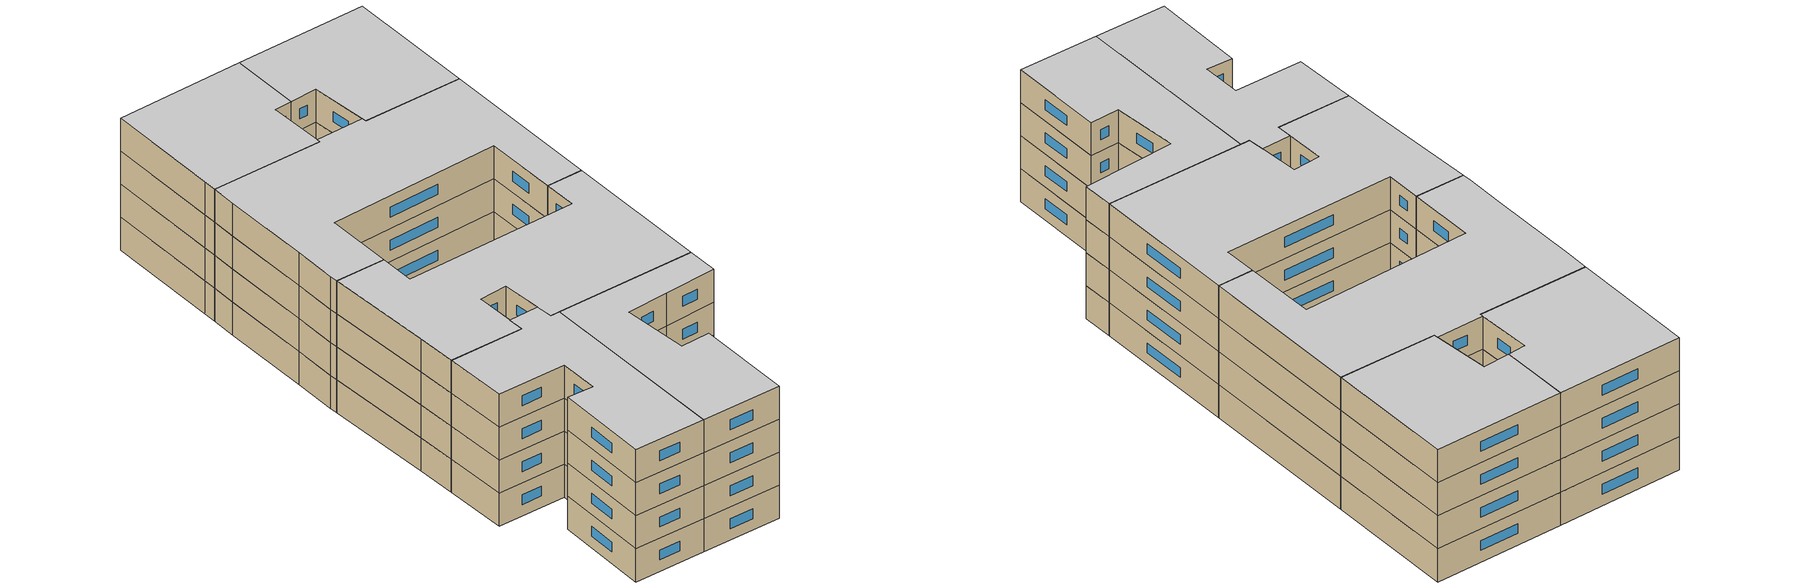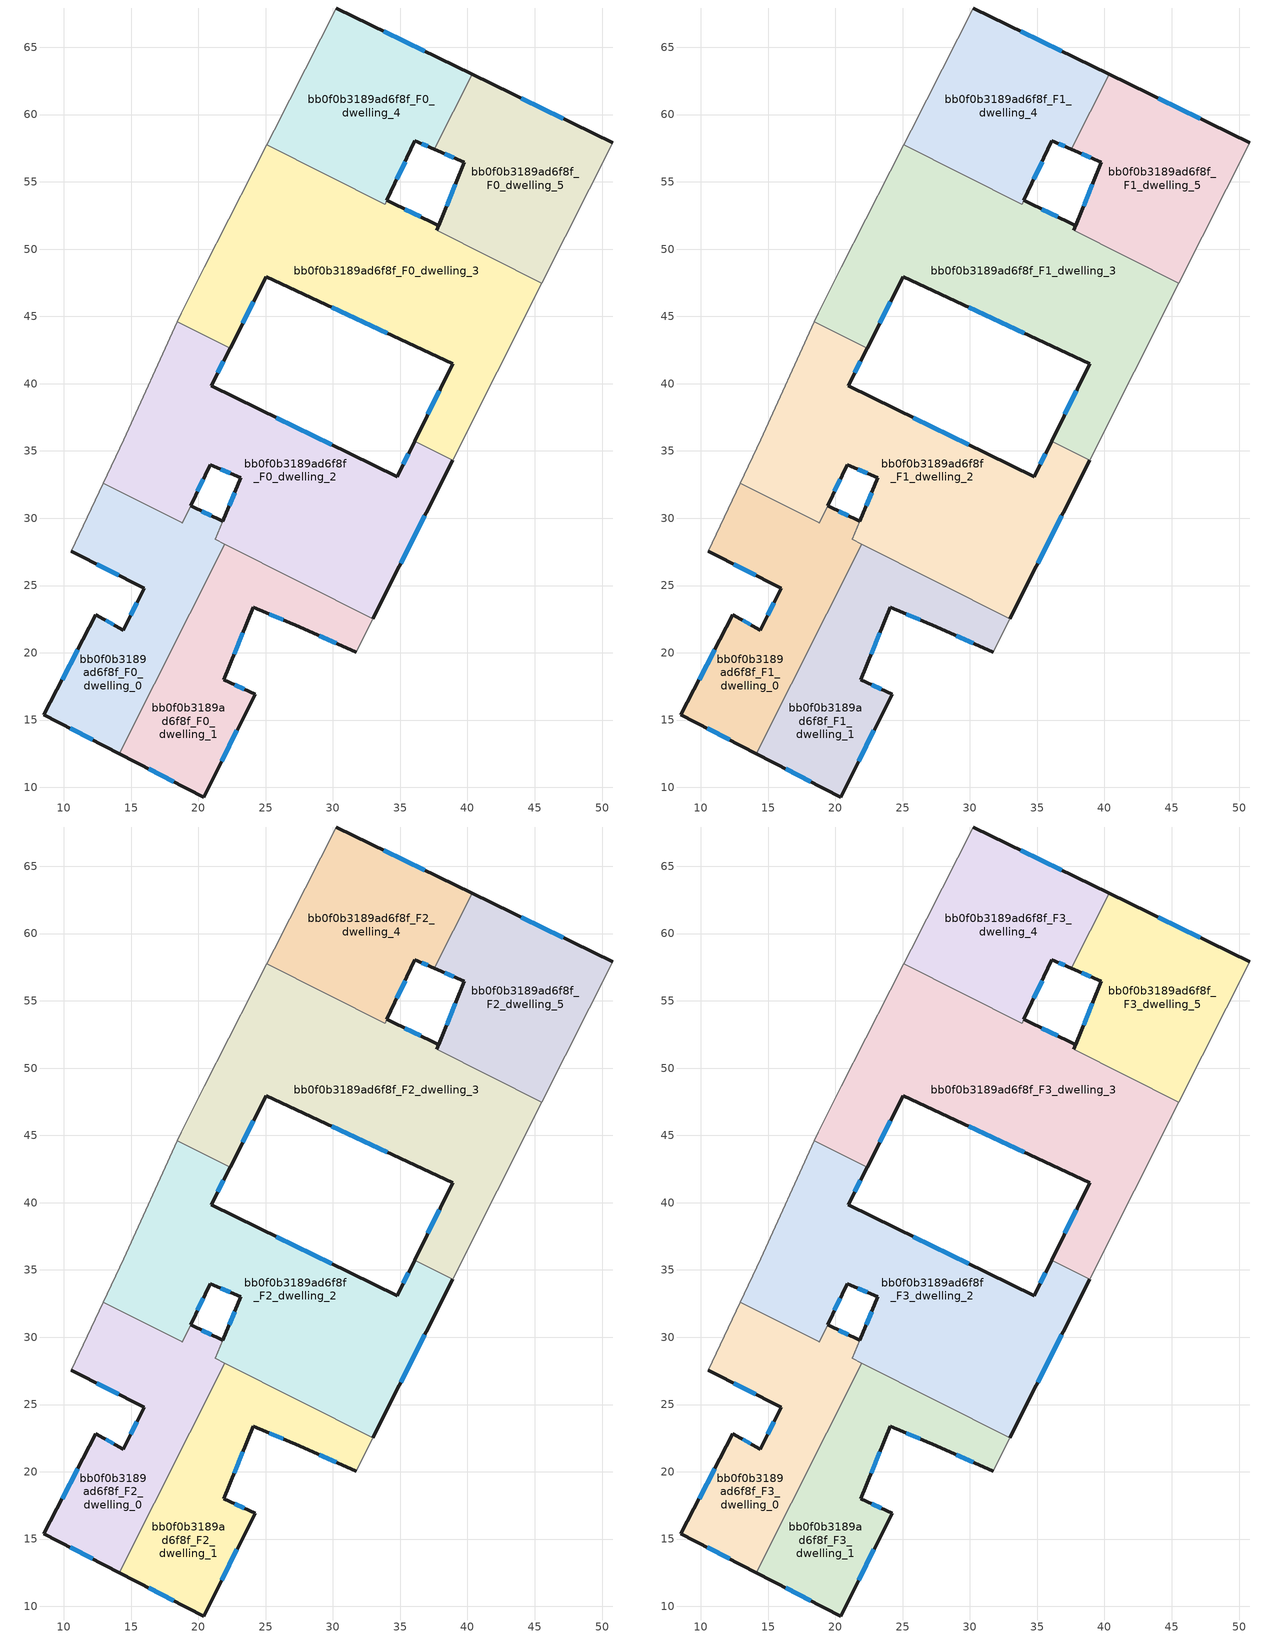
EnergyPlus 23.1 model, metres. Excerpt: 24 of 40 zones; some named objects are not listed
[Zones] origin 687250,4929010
bb0f0b3189ad6f8f_F0_dwelling_0
 floor ground (EU_floor_Construction): 21.8,29.77 21.24,28.42 21.96,28.06 14.12,12.51 8.51,15.4 12.38,22.82 14.43,21.69 15.96,24.81 10.55,27.54 12.94,32.6 18.81,29.65 19.42,30.92 z0
 wall outside (EU_wall_Construction): 10.55,27.54 15.96,24.81 14.43,21.69 12.38,22.82 8.51,15.4 14.12,12.51 / 21.8,29.77 19.42,30.92 z0:3
 wall adiabatic (EU_wall_Construction): 12.94,32.6 10.55,27.54 z0:3
 wall to bb0f0b3189ad6f8f_F0_dwelling_2 (EU_wall_Construction): 19.42,30.92 18.82,29.64 / 18.81,29.65 12.94,32.6 / 21.96,28.06 21.24,28.42 21.8,29.77 z0:3
 wall to bb0f0b3189ad6f8f_F0_dwelling_1 (EU_wall_Construction): 14.12,12.51 21.96,28.06 z0:3
 window (EU_Window_Construction): 12.45,26.59 14.07,25.77 / 20.97,30.18 20.26,30.52 / 10.48,14.39 12.16,13.53 / 11.03,20.22 9.87,18.01 / 13.72,22.09 13.1,22.43 / 15.43,23.72 14.97,22.79 z1.05:1.95
bb0f0b3189ad6f8f_F0_dwelling_1
 floor ground (EU_floor_Construction): 32.96,22.52 31.72,20.05 27.49,21.94 24.08,23.38 21.88,18 24.21,16.91 20.38,9.28 14.12,12.51 21.96,28.06 z0
 wall outside (EU_wall_Construction): 14.12,12.51 20.38,9.28 24.21,16.91 21.88,18 24.08,23.38 27.49,21.94 31.72,20.05 z0:3
 wall adiabatic (EU_wall_Construction): 31.72,20.05 32.96,22.52 z0:3
 wall to bb0f0b3189ad6f8f_F0_dwelling_2 (EU_wall_Construction): 32.96,22.52 21.96,28.06 z0:3
 window (EU_Window_Construction): 16.32,11.38 18.19,10.42 / 28.98,21.28 30.24,20.71 / 25.28,22.88 26.3,22.45 / 22.66,19.89 23.31,21.5 / 23.4,17.3 22.7,17.62 / 21.73,11.96 22.87,14.24 z1.05:1.95
bb0f0b3189ad6f8f_F0_dwelling_2
 floor ground (EU_floor_Construction): 36.07,35.72 38.9,34.3 32.96,22.52 21.24,28.42 23.16,33.01 20.87,33.97 18.82,29.64 12.94,32.6 14.46,35.83 18.45,44.6 22.35,42.63 20.94,39.83 34.77,33.09 z0
 wall outside (EU_wall_Construction): 19.43,30.93 20.87,33.97 23.16,33.01 21.81,29.78 / 36.07,35.72 34.77,33.09 20.94,39.83 22.35,42.63 / 32.96,22.52 38.9,34.3 z0:3
 wall adiabatic (EU_wall_Construction): 18.45,44.6 14.46,35.83 12.94,32.6 z0:3
 wall to bb0f0b3189ad6f8f_F0_dwelling_3 (EU_wall_Construction): 22.35,42.63 18.45,44.6 / 38.9,34.3 36.07,35.72 z0:3
 window (EU_Window_Construction): 22.69,31.88 22.28,30.91 / 21.68,33.64 22.36,33.35 / 19.93,32 20.37,32.91 / 21.44,40.81 21.86,41.65 / 29.92,35.46 25.79,37.47 / 35.61,34.8 35.23,34.02 / 35.04,26.65 36.82,30.17 z1.05:1.95
bb0f0b3189ad6f8f_F0_dwelling_3
 floor ground (EU_floor_Construction): 39.77,56.47 37.73,51.41 38.48,53.27 z0; 38.48,53.27 37.73,51.41 45.53,47.48 38.9,34.3 36.07,35.72 38.9,41.49 25.03,47.95 22.35,42.63 18.45,44.6 18.73,45.22 20.45,48.64 24.07,55.78 25.09,57.77 33.88,53.35 34,53.62 37.86,51.74 z0
 wall outside (EU_wall_Construction): 37.86,51.74 39.77,56.47 / 37.74,51.41 39.77,56.47 / 22.35,42.63 25.03,47.95 38.9,41.49 36.07,35.72 / 37.86,51.74 34.01,53.62 z0:3
 wall adiabatic (EU_wall_Construction): 38.9,34.3 45.53,47.48 / 25.09,57.77 24.07,55.78 20.45,48.64 18.73,45.22 18.45,44.6 z0:3
 wall to bb0f0b3189ad6f8f_F0_dwelling_5 (EU_wall_Construction): 45.53,47.48 37.74,51.41 z0:3
 wall to bb0f0b3189ad6f8f_F0_dwelling_4 (EU_wall_Construction): 33.87,53.35 25.09,57.77 / 34,53.62 33.88,53.35 z0:3
 window (EU_Window_Construction): 38.53,53.4 39.1,54.81 / 38.45,53.18 39.06,54.69 / 37.91,39.47 37.06,37.75 / 29.9,45.69 34.04,43.76 / 23.29,44.5 24.09,46.09 / 36.51,52.4 35.36,52.96 z1.05:1.95
bb0f0b3189ad6f8f_F0_dwelling_4
 floor ground (EU_floor_Construction): 40.36,63 37.55,57.42 36.09,58.05 34.01,53.63 33.88,53.35 25.09,57.77 25.62,58.82 30.23,67.92 z0
 wall outside (EU_wall_Construction): 40.36,63 30.23,67.92 / 34.01,53.63 36.09,58.05 37.55,57.42 z0:3
 wall adiabatic (EU_wall_Construction): 30.23,67.92 25.62,58.82 25.09,57.77 z0:3
 wall to bb0f0b3189ad6f8f_F0_dwelling_5 (EU_wall_Construction): 37.55,57.42 40.36,63 z0:3
 window (EU_Window_Construction): 36.81,64.73 33.78,66.2 / 36.6,57.83 37.04,57.64 / 34.74,55.18 35.36,56.5 z1.05:1.95
bb0f0b3189ad6f8f_F0_dwelling_5
 floor ground (EU_floor_Construction): 50.79,57.92 45.53,47.48 37.74,51.41 39.77,56.47 38.48,53.27 39.76,56.47 37.55,57.42 40.36,63 z0; 39.77,56.47 37.73,51.41 38.48,53.27 z0
 wall outside (EU_wall_Construction): 37.55,57.42 39.76,56.47 37.73,51.41 / 50.79,57.92 40.36,63 z0:3
 wall adiabatic (EU_wall_Construction): 45.53,47.48 50.79,57.92 z0:3
 window (EU_Window_Construction): 38.32,57.09 38.98,56.81 / 47.13,59.7 44.02,61.22 / 39.05,54.7 38.44,53.18 z1.05:1.95
bb0f0b3189ad6f8f_F1_dwelling_0
 floor to bb0f0b3189ad6f8f_F0_dwelling_0 (EU_floor_Construction): 21.8,29.77 21.24,28.42 21.96,28.06 14.12,12.51 8.51,15.4 12.38,22.82 14.43,21.69 15.96,24.81 10.55,27.54 12.94,32.6 18.81,29.65 19.42,30.92 z3
 wall outside (EU_wall_Construction): 10.55,27.54 15.96,24.81 14.43,21.69 12.38,22.82 8.51,15.4 14.12,12.51 / 21.8,29.77 19.42,30.92 z3:6
 wall adiabatic (EU_wall_Construction): 12.94,32.6 10.55,27.54 z3:6
 wall to bb0f0b3189ad6f8f_F1_dwelling_2 (EU_wall_Construction): 19.42,30.92 18.82,29.64 / 18.81,29.65 12.94,32.6 / 21.96,28.06 21.24,28.42 21.8,29.77 z3:6
 wall to bb0f0b3189ad6f8f_F1_dwelling_1 (EU_wall_Construction): 14.12,12.51 21.96,28.06 z3:6
 window (EU_Window_Construction): 12.45,26.59 14.07,25.77 / 20.97,30.18 20.26,30.52 / 10.48,14.39 12.16,13.53 / 11.03,20.22 9.87,18.01 / 13.72,22.09 13.1,22.43 / 15.43,23.72 14.97,22.79 z4.05:4.95
bb0f0b3189ad6f8f_F1_dwelling_1
 floor to bb0f0b3189ad6f8f_F0_dwelling_1 (EU_floor_Construction): 32.96,22.52 31.72,20.05 27.49,21.94 24.08,23.38 21.88,18 24.21,16.91 20.38,9.28 14.12,12.51 21.96,28.06 z3
 wall outside (EU_wall_Construction): 14.12,12.51 20.38,9.28 24.21,16.91 21.88,18 24.08,23.38 27.49,21.94 31.72,20.05 z3:6
 wall adiabatic (EU_wall_Construction): 31.72,20.05 32.96,22.52 z3:6
 wall to bb0f0b3189ad6f8f_F1_dwelling_2 (EU_wall_Construction): 32.96,22.52 21.96,28.06 z3:6
 window (EU_Window_Construction): 16.32,11.38 18.19,10.42 / 28.98,21.28 30.24,20.71 / 25.28,22.88 26.3,22.45 / 22.66,19.89 23.31,21.5 / 23.4,17.3 22.7,17.62 / 21.73,11.96 22.87,14.24 z4.05:4.95
bb0f0b3189ad6f8f_F1_dwelling_2
 floor to bb0f0b3189ad6f8f_F0_dwelling_2 (EU_floor_Construction): 36.07,35.72 38.9,34.3 32.96,22.52 21.24,28.42 23.16,33.01 20.87,33.97 18.82,29.64 12.94,32.6 14.46,35.83 18.45,44.6 22.35,42.63 20.94,39.83 34.77,33.09 z3
 wall outside (EU_wall_Construction): 19.43,30.93 20.87,33.97 23.16,33.01 21.81,29.78 / 36.07,35.72 34.77,33.09 20.94,39.83 22.35,42.63 / 32.96,22.52 38.9,34.3 z3:6
 wall adiabatic (EU_wall_Construction): 18.45,44.6 14.46,35.83 12.94,32.6 z3:6
 wall to bb0f0b3189ad6f8f_F1_dwelling_3 (EU_wall_Construction): 22.35,42.63 18.45,44.6 / 38.9,34.3 36.07,35.72 z3:6
 window (EU_Window_Construction): 22.69,31.88 22.28,30.91 / 21.68,33.64 22.36,33.35 / 19.93,32 20.37,32.91 / 21.44,40.81 21.86,41.65 / 29.92,35.46 25.79,37.47 / 35.61,34.8 35.23,34.02 / 35.04,26.65 36.82,30.17 z4.05:4.95
bb0f0b3189ad6f8f_F1_dwelling_3
 floor to bb0f0b3189ad6f8f_F0_dwelling_3 (EU_floor_Construction): 38.48,53.27 37.73,51.41 45.53,47.48 38.9,34.3 36.07,35.72 38.9,41.49 25.03,47.95 22.35,42.63 18.45,44.6 18.73,45.22 20.45,48.64 24.07,55.78 25.09,57.77 33.88,53.35 34,53.62 37.86,51.74 z3
 floor adiabatic (EU_floor_Construction): 39.77,56.47 37.83,51.64 38.48,53.27 z3
 wall outside (EU_wall_Construction): 37.86,51.74 39.77,56.47 / 37.74,51.41 39.77,56.47 / 22.35,42.63 25.03,47.95 38.9,41.49 36.07,35.72 / 37.86,51.74 34.01,53.62 z3:6
 wall adiabatic (EU_wall_Construction): 38.9,34.3 45.53,47.48 / 25.09,57.77 24.07,55.78 20.45,48.64 18.73,45.22 18.45,44.6 z3:6
 wall to bb0f0b3189ad6f8f_F1_dwelling_5 (EU_wall_Construction): 45.53,47.48 37.74,51.41 z3:6
 wall to bb0f0b3189ad6f8f_F1_dwelling_4 (EU_wall_Construction): 33.87,53.35 25.09,57.77 / 34,53.62 33.88,53.35 z3:6
 window (EU_Window_Construction): 38.53,53.4 39.1,54.81 / 38.45,53.18 39.06,54.69 / 37.91,39.47 37.06,37.75 / 29.9,45.69 34.04,43.76 / 23.29,44.5 24.09,46.09 / 36.51,52.4 35.36,52.96 z4.05:4.95
bb0f0b3189ad6f8f_F1_dwelling_4
 floor to bb0f0b3189ad6f8f_F0_dwelling_4 (EU_floor_Construction): 40.36,63 37.55,57.42 36.09,58.05 34.01,53.63 33.88,53.35 25.09,57.77 25.62,58.82 30.23,67.92 z3
 wall outside (EU_wall_Construction): 40.36,63 30.23,67.92 / 34.01,53.63 36.09,58.05 37.55,57.42 z3:6
 wall adiabatic (EU_wall_Construction): 30.23,67.92 25.62,58.82 25.09,57.77 z3:6
 wall to bb0f0b3189ad6f8f_F1_dwelling_5 (EU_wall_Construction): 37.55,57.42 40.36,63 z3:6
 window (EU_Window_Construction): 36.81,64.73 33.78,66.2 / 36.6,57.83 37.04,57.64 / 34.74,55.18 35.36,56.5 z4.05:4.95
bb0f0b3189ad6f8f_F1_dwelling_5
 floor to bb0f0b3189ad6f8f_F0_dwelling_5 (EU_floor_Construction): 39.77,56.47 37.74,51.41 38.48,53.27 z3; 50.79,57.92 45.53,47.48 37.74,51.41 39.77,56.47 38.48,53.27 39.76,56.47 37.55,57.42 40.36,63 z3
 wall outside (EU_wall_Construction): 37.55,57.42 39.76,56.47 37.73,51.41 / 50.79,57.92 40.36,63 z3:6
 wall adiabatic (EU_wall_Construction): 45.53,47.48 50.79,57.92 z3:6
 window (EU_Window_Construction): 38.32,57.09 38.98,56.81 / 47.13,59.7 44.02,61.22 / 39.05,54.7 38.44,53.18 z4.05:4.95
bb0f0b3189ad6f8f_F2_dwelling_0
 floor to bb0f0b3189ad6f8f_F1_dwelling_0 (EU_floor_Construction): 21.8,29.77 21.24,28.42 21.96,28.06 14.12,12.51 8.51,15.4 12.38,22.82 14.43,21.69 15.96,24.81 10.55,27.54 12.94,32.6 18.81,29.65 19.42,30.92 z6
 wall outside (EU_wall_Construction): 10.55,27.54 15.96,24.81 14.43,21.69 12.38,22.82 8.51,15.4 14.12,12.51 / 21.8,29.77 19.42,30.92 z6:9
 wall adiabatic (EU_wall_Construction): 12.94,32.6 10.55,27.54 z6:9
 wall to bb0f0b3189ad6f8f_F2_dwelling_2 (EU_wall_Construction): 19.42,30.92 18.82,29.64 / 18.81,29.65 12.94,32.6 / 21.96,28.06 21.24,28.42 21.8,29.77 z6:9
 wall to bb0f0b3189ad6f8f_F2_dwelling_1 (EU_wall_Construction): 14.12,12.51 21.96,28.06 z6:9
 window (EU_Window_Construction): 12.45,26.59 14.07,25.77 / 20.97,30.18 20.26,30.52 / 10.48,14.39 12.16,13.53 / 11.03,20.22 9.87,18.01 / 13.72,22.09 13.1,22.43 / 15.43,23.72 14.97,22.79 z7.05:7.95
bb0f0b3189ad6f8f_F2_dwelling_1
 floor to bb0f0b3189ad6f8f_F1_dwelling_1 (EU_floor_Construction): 32.96,22.52 31.72,20.05 27.49,21.94 24.08,23.38 21.88,18 24.21,16.91 20.38,9.28 14.12,12.51 21.96,28.06 z6
 wall outside (EU_wall_Construction): 14.12,12.51 20.38,9.28 24.21,16.91 21.88,18 24.08,23.38 27.49,21.94 31.72,20.05 z6:9
 wall adiabatic (EU_wall_Construction): 31.72,20.05 32.96,22.52 z6:9
 wall to bb0f0b3189ad6f8f_F2_dwelling_2 (EU_wall_Construction): 32.96,22.52 21.96,28.06 z6:9
 window (EU_Window_Construction): 16.32,11.38 18.19,10.42 / 28.98,21.28 30.24,20.71 / 25.28,22.88 26.3,22.45 / 22.66,19.89 23.31,21.5 / 23.4,17.3 22.7,17.62 / 21.73,11.96 22.87,14.24 z7.05:7.95
bb0f0b3189ad6f8f_F2_dwelling_2
 floor to bb0f0b3189ad6f8f_F1_dwelling_2 (EU_floor_Construction): 36.07,35.72 38.9,34.3 32.96,22.52 21.24,28.42 23.16,33.01 20.87,33.97 18.82,29.64 12.94,32.6 14.46,35.83 18.45,44.6 22.35,42.63 20.94,39.83 34.77,33.09 z6
 wall outside (EU_wall_Construction): 19.43,30.93 20.87,33.97 23.16,33.01 21.81,29.78 / 36.07,35.72 34.77,33.09 20.94,39.83 22.35,42.63 / 32.96,22.52 38.9,34.3 z6:9
 wall adiabatic (EU_wall_Construction): 18.45,44.6 14.46,35.83 12.94,32.6 z6:9
 wall to bb0f0b3189ad6f8f_F2_dwelling_3 (EU_wall_Construction): 22.35,42.63 18.45,44.6 / 38.9,34.3 36.07,35.72 z6:9
 window (EU_Window_Construction): 22.69,31.88 22.28,30.91 / 21.68,33.64 22.36,33.35 / 19.93,32 20.37,32.91 / 21.44,40.81 21.86,41.65 / 29.92,35.46 25.79,37.47 / 35.61,34.8 35.23,34.02 / 35.04,26.65 36.82,30.17 z7.05:7.95
bb0f0b3189ad6f8f_F2_dwelling_3
 floor to bb0f0b3189ad6f8f_F1_dwelling_3 (EU_floor_Construction): 38.48,53.27 37.73,51.41 45.53,47.48 38.9,34.3 36.07,35.72 38.9,41.49 25.03,47.95 22.35,42.63 18.45,44.6 18.73,45.22 20.45,48.64 24.07,55.78 25.09,57.77 33.88,53.35 34,53.62 37.86,51.74 z6
 floor adiabatic (EU_floor_Construction): 39.77,56.47 37.83,51.64 38.48,53.27 z6
 wall outside (EU_wall_Construction): 37.86,51.74 39.77,56.47 / 37.74,51.41 39.77,56.47 / 22.35,42.63 25.03,47.95 38.9,41.49 36.07,35.72 / 37.86,51.74 34.01,53.62 z6:9
 wall adiabatic (EU_wall_Construction): 38.9,34.3 45.53,47.48 / 25.09,57.77 24.07,55.78 20.45,48.64 18.73,45.22 18.45,44.6 z6:9
 wall to bb0f0b3189ad6f8f_F2_dwelling_5 (EU_wall_Construction): 45.53,47.48 37.74,51.41 z6:9
 wall to bb0f0b3189ad6f8f_F2_dwelling_4 (EU_wall_Construction): 33.87,53.35 25.09,57.77 / 34,53.62 33.88,53.35 z6:9
 window (EU_Window_Construction): 38.53,53.4 39.1,54.81 / 38.45,53.18 39.06,54.69 / 37.91,39.47 37.06,37.75 / 29.9,45.69 34.04,43.76 / 23.29,44.5 24.09,46.09 / 36.51,52.4 35.36,52.96 z7.05:7.95
bb0f0b3189ad6f8f_F2_dwelling_4
 floor to bb0f0b3189ad6f8f_F1_dwelling_4 (EU_floor_Construction): 40.36,63 37.55,57.42 36.09,58.05 34.01,53.63 33.88,53.35 25.09,57.77 25.62,58.82 30.23,67.92 z6
 wall outside (EU_wall_Construction): 40.36,63 30.23,67.92 / 34.01,53.63 36.09,58.05 37.55,57.42 z6:9
 wall adiabatic (EU_wall_Construction): 30.23,67.92 25.62,58.82 25.09,57.77 z6:9
 wall to bb0f0b3189ad6f8f_F2_dwelling_5 (EU_wall_Construction): 37.55,57.42 40.36,63 z6:9
 window (EU_Window_Construction): 36.81,64.73 33.78,66.2 / 36.6,57.83 37.04,57.64 / 34.74,55.18 35.36,56.5 z7.05:7.95
bb0f0b3189ad6f8f_F2_dwelling_5
 floor to bb0f0b3189ad6f8f_F1_dwelling_5 (EU_floor_Construction): 39.77,56.47 37.74,51.41 38.48,53.27 z6; 50.79,57.92 45.53,47.48 37.74,51.41 39.77,56.47 38.48,53.27 39.76,56.47 37.55,57.42 40.36,63 z6
 wall outside (EU_wall_Construction): 37.55,57.42 39.76,56.47 37.73,51.41 / 50.79,57.92 40.36,63 z6:9
 wall adiabatic (EU_wall_Construction): 45.53,47.48 50.79,57.92 z6:9
 window (EU_Window_Construction): 38.32,57.09 38.98,56.81 / 47.13,59.7 44.02,61.22 / 39.05,54.7 38.44,53.18 z7.05:7.95
bb0f0b3189ad6f8f_F3_dwelling_0
 floor to bb0f0b3189ad6f8f_F2_dwelling_0 (EU_floor_Construction): 21.8,29.77 21.24,28.42 21.96,28.06 14.12,12.51 8.51,15.4 12.38,22.82 14.43,21.69 15.96,24.81 10.55,27.54 12.94,32.6 18.81,29.65 19.42,30.92 z9
 wall outside (EU_wall_Construction): 10.55,27.54 15.96,24.81 14.43,21.69 12.38,22.82 8.51,15.4 14.12,12.51 / 21.8,29.77 19.42,30.92 z9:12
 wall adiabatic (EU_wall_Construction): 12.94,32.6 10.55,27.54 z9:12
 wall to bb0f0b3189ad6f8f_F3_dwelling_2 (EU_wall_Construction): 19.42,30.92 18.82,29.64 / 18.81,29.65 12.94,32.6 / 21.96,28.06 21.24,28.42 21.8,29.77 z9:12
 wall to bb0f0b3189ad6f8f_F3_dwelling_1 (EU_wall_Construction): 14.12,12.51 21.96,28.06 z9:12
 window (EU_Window_Construction): 12.45,26.59 14.07,25.77 / 20.97,30.18 20.26,30.52 / 10.48,14.39 12.16,13.53 / 11.03,20.22 9.87,18.01 / 13.72,22.09 13.1,22.43 / 15.43,23.72 14.97,22.79 z10.05:10.95
 ceiling to bb0f0b3189ad6f8f_F4_dwelling_0 (EU_floor_Construction): 14.12,12.51 21.96,28.06 21.24,28.42 21.8,29.77 19.42,30.92 18.81,29.65 12.94,32.6 10.55,27.54 15.96,24.81 14.43,21.69 12.38,22.82 8.51,15.4 z12
bb0f0b3189ad6f8f_F3_dwelling_1
 floor to bb0f0b3189ad6f8f_F2_dwelling_1 (EU_floor_Construction): 32.96,22.52 31.72,20.05 27.49,21.94 24.08,23.38 21.88,18 24.21,16.91 20.38,9.28 14.12,12.51 21.96,28.06 z9
 wall outside (EU_wall_Construction): 14.12,12.51 20.38,9.28 24.21,16.91 21.88,18 24.08,23.38 27.49,21.94 31.72,20.05 z9:12
 wall adiabatic (EU_wall_Construction): 31.72,20.05 32.96,22.52 z9:12
 wall to bb0f0b3189ad6f8f_F3_dwelling_2 (EU_wall_Construction): 32.96,22.52 21.96,28.06 z9:12
 window (EU_Window_Construction): 16.32,11.38 18.19,10.42 / 28.98,21.28 30.24,20.71 / 25.28,22.88 26.3,22.45 / 22.66,19.89 23.31,21.5 / 23.4,17.3 22.7,17.62 / 21.73,11.96 22.87,14.24 z10.05:10.95
 ceiling to bb0f0b3189ad6f8f_F4_dwelling_1 (EU_floor_Construction): 31.72,20.05 32.96,22.52 21.96,28.06 14.12,12.51 20.38,9.28 24.21,16.91 21.88,18 24.08,23.38 27.49,21.94 z12
bb0f0b3189ad6f8f_F3_dwelling_2
 floor to bb0f0b3189ad6f8f_F2_dwelling_2 (EU_floor_Construction): 36.07,35.72 38.9,34.3 32.96,22.52 21.24,28.42 23.16,33.01 20.87,33.97 18.82,29.64 12.94,32.6 14.46,35.83 18.45,44.6 22.35,42.63 20.94,39.83 34.77,33.09 z9
 wall outside (EU_wall_Construction): 19.43,30.93 20.87,33.97 23.16,33.01 21.81,29.78 / 36.07,35.72 34.77,33.09 20.94,39.83 22.35,42.63 / 32.96,22.52 38.9,34.3 z9:12
 wall adiabatic (EU_wall_Construction): 18.45,44.6 14.46,35.83 12.94,32.6 z9:12
 wall to bb0f0b3189ad6f8f_F3_dwelling_3 (EU_wall_Construction): 22.35,42.63 18.45,44.6 / 38.9,34.3 36.07,35.72 z9:12
 window (EU_Window_Construction): 22.69,31.88 22.28,30.91 / 21.68,33.64 22.36,33.35 / 19.93,32 20.37,32.91 / 21.44,40.81 21.86,41.65 / 29.92,35.46 25.79,37.47 / 35.61,34.8 35.23,34.02 / 35.04,26.65 36.82,30.17 z10.05:10.95
 ceiling to bb0f0b3189ad6f8f_F4_dwelling_2 (EU_floor_Construction): 32.96,22.52 38.9,34.3 36.07,35.72 34.77,33.09 20.94,39.83 22.35,42.63 18.45,44.6 14.46,35.83 12.94,32.6 18.82,29.64 20.87,33.97 23.16,33.01 21.24,28.42 z12
bb0f0b3189ad6f8f_F3_dwelling_3
 floor to bb0f0b3189ad6f8f_F2_dwelling_3 (EU_floor_Construction): 38.48,53.27 37.73,51.41 45.53,47.48 38.9,34.3 36.07,35.72 38.9,41.49 25.03,47.95 22.35,42.63 18.45,44.6 18.73,45.22 20.45,48.64 24.07,55.78 25.09,57.77 33.88,53.35 34,53.62 37.86,51.74 z9
 floor adiabatic (EU_floor_Construction): 39.77,56.47 37.83,51.64 38.48,53.27 z9
 wall outside (EU_wall_Construction): 37.86,51.74 39.77,56.47 / 37.74,51.41 39.77,56.47 / 22.35,42.63 25.03,47.95 38.9,41.49 36.07,35.72 / 37.86,51.74 34.01,53.62 z9:12
 wall adiabatic (EU_wall_Construction): 38.9,34.3 45.53,47.48 / 25.09,57.77 24.07,55.78 20.45,48.64 18.73,45.22 18.45,44.6 z9:12
 wall to bb0f0b3189ad6f8f_F3_dwelling_5 (EU_wall_Construction): 45.53,47.48 37.74,51.41 z9:12
 wall to bb0f0b3189ad6f8f_F3_dwelling_4 (EU_wall_Construction): 33.87,53.35 25.09,57.77 / 34,53.62 33.88,53.35 z9:12
 window (EU_Window_Construction): 38.53,53.4 39.1,54.81 / 38.45,53.18 39.06,54.69 / 37.91,39.47 37.06,37.75 / 29.9,45.69 34.04,43.76 / 23.29,44.5 24.09,46.09 / 36.51,52.4 35.36,52.96 z10.05:10.95
 ceiling to bb0f0b3189ad6f8f_F4_dwelling_5 (EU_floor_Construction): 37.74,51.41 39.77,56.47 38.48,53.27 z12
 ceiling to bb0f0b3189ad6f8f_F4_dwelling_3 (EU_floor_Construction): 38.9,34.3 45.53,47.48 37.73,51.41 38.48,53.27 37.86,51.74 34,53.62 33.88,53.35 25.09,57.77 24.07,55.78 20.45,48.64 18.73,45.22 18.45,44.6 22.35,42.63 25.03,47.95 38.9,41.49 36.07,35.72 z12
bb0f0b3189ad6f8f_F3_dwelling_4
 floor to bb0f0b3189ad6f8f_F2_dwelling_4 (EU_floor_Construction): 40.36,63 37.55,57.42 36.09,58.05 34.01,53.63 33.88,53.35 25.09,57.77 25.62,58.82 30.23,67.92 z9
 wall outside (EU_wall_Construction): 40.36,63 30.23,67.92 / 34.01,53.63 36.09,58.05 37.55,57.42 z9:12
 wall adiabatic (EU_wall_Construction): 30.23,67.92 25.62,58.82 25.09,57.77 z9:12
 wall to bb0f0b3189ad6f8f_F3_dwelling_5 (EU_wall_Construction): 37.55,57.42 40.36,63 z9:12
 window (EU_Window_Construction): 36.81,64.73 33.78,66.2 / 36.6,57.83 37.04,57.64 / 34.74,55.18 35.36,56.5 z10.05:10.95
 ceiling to bb0f0b3189ad6f8f_F4_dwelling_4 (EU_floor_Construction): 37.55,57.42 40.36,63 30.23,67.92 25.62,58.82 25.09,57.77 33.88,53.35 34.01,53.63 36.09,58.05 z12
bb0f0b3189ad6f8f_F3_dwelling_5
 floor to bb0f0b3189ad6f8f_F2_dwelling_5 (EU_floor_Construction): 39.77,56.47 37.74,51.41 38.48,53.27 z9; 50.79,57.92 45.53,47.48 37.74,51.41 39.77,56.47 38.48,53.27 39.76,56.47 37.55,57.42 40.36,63 z9
 wall outside (EU_wall_Construction): 37.55,57.42 39.76,56.47 37.73,51.41 / 50.79,57.92 40.36,63 z9:12
 wall adiabatic (EU_wall_Construction): 45.53,47.48 50.79,57.92 z9:12
 window (EU_Window_Construction): 38.32,57.09 38.98,56.81 / 47.13,59.7 44.02,61.22 / 39.05,54.7 38.44,53.18 z10.05:10.95
 ceiling to bb0f0b3189ad6f8f_F4_dwelling_5 (EU_floor_Construction): 37.74,51.41 39.77,56.47 38.48,53.27 z12; 45.53,47.48 50.79,57.92 40.36,63 37.55,57.42 39.76,56.47 38.48,53.27 39.77,56.47 37.74,51.41 z12
[Building]
EU S2 Campaign: North Axis=0; Terrain=City; Solar Distribution=FullExterior
[Site:Location]
Bologna: Latitude=44.5; Longitude=11.25; Time Zone=1; Elevation=37
[SizingPeriod:WeatherFileDays]
AnnualSizingPeriod: Begin Month=1; Begin Day of Month=1; End Month=12; End Day of Month=31; Day of Week for Start Day=Monday; Use Weather File Daylight Saving Period=No; Use Weather File Rain and Snow Indicators=No
[MATERIAL]
EU_InternalMass_Material: Roughness=MediumRough; Thickness=0.1; Conductivity=1; Density=1800; Specific Heat=900; Thermal Absorptance=0.9; Solar Absorptance=0.7; Visible Absorptance=0.7
[MATERIAL:NOMASS] Roughness=MediumRough; Thermal Absorptance=0.9; Solar Absorptance=0.7; Visible Absorptance=0.7
Name | Thermal Resistance
EU_wall_NoMass | 0.890213
EU_floor_NoMass | 0.79516
[WINDOWMATERIAL:SIMPLEGLAZINGSYSTEM]
EU_Window_SimpleGlazing: UFactor=4.49146; Solar Heat Gain Coefficient=0.85; Visible Transmittance=0.85
[CONSTRUCTION]
EU_wall_Construction: EU_wall_NoMass
EU_floor_Construction: EU_floor_NoMass
EU_InternalMass_Construction: EU_InternalMass_Material
EU_Window_Construction: EU_Window_SimpleGlazing
[ZONE] Type=1; Multiplier=1; Ceiling Height=autocalculate; Floor Area=autocalculate; Part of Total Floor Area=Yes
Name | Volume
bb0f0b3189ad6f8f_F0_dwelling_0; bb0f0b3189ad6f8f_F1_dwelling_0; bb0f0b3189ad6f8f_F2_dwelling_0; bb0f0b3189ad6f8f_F3_dwelling_0 | 376.332
bb0f0b3189ad6f8f_F0_dwelling_1 | 364.738
bb0f0b3189ad6f8f_F1_dwelling_1; bb0f0b3189ad6f8f_F2_dwelling_1; bb0f0b3189ad6f8f_F3_dwelling_1 | 364.737
bb0f0b3189ad6f8f_F0_dwelling_2; bb0f0b3189ad6f8f_F1_dwelling_2; bb0f0b3189ad6f8f_F2_dwelling_2; bb0f0b3189ad6f8f_F3_dwelling_2 | 717.901
bb0f0b3189ad6f8f_F0_dwelling_3; bb0f0b3189ad6f8f_F1_dwelling_3; bb0f0b3189ad6f8f_F2_dwelling_3; bb0f0b3189ad6f8f_F3_dwelling_3 | 733.769
bb0f0b3189ad6f8f_F0_dwelling_4 | 363.417
bb0f0b3189ad6f8f_F1_dwelling_4; bb0f0b3189ad6f8f_F2_dwelling_4; bb0f0b3189ad6f8f_F3_dwelling_4 | 363.415
bb0f0b3189ad6f8f_F0_dwelling_5 | 361.829
bb0f0b3189ad6f8f_F1_dwelling_5; bb0f0b3189ad6f8f_F2_dwelling_5; bb0f0b3189ad6f8f_F3_dwelling_5 | 361.832
[INTERNALMASS] Construction=EU_InternalMass_Construction
Name | Zone or ZoneList | Surface Area
bb0f0b3189ad6f8f_F0_dwelling_0_EU_InternalMass | bb0f0b3189ad6f8f_F0_dwelling_0 | 125.442
bb0f0b3189ad6f8f_F0_dwelling_1_EU_InternalMass | bb0f0b3189ad6f8f_F0_dwelling_1 | 121.579
bb0f0b3189ad6f8f_F0_dwelling_2_EU_InternalMass | bb0f0b3189ad6f8f_F0_dwelling_2 | 239.32
bb0f0b3189ad6f8f_F0_dwelling_3_EU_InternalMass | bb0f0b3189ad6f8f_F0_dwelling_3 | 244.612
bb0f0b3189ad6f8f_F0_dwelling_4_EU_InternalMass | bb0f0b3189ad6f8f_F0_dwelling_4 | 121.139
bb0f0b3189ad6f8f_F0_dwelling_5_EU_InternalMass | bb0f0b3189ad6f8f_F0_dwelling_5 | 120.586
bb0f0b3189ad6f8f_F1_dwelling_0_EU_InternalMass | bb0f0b3189ad6f8f_F1_dwelling_0 | 125.442
bb0f0b3189ad6f8f_F1_dwelling_1_EU_InternalMass | bb0f0b3189ad6f8f_F1_dwelling_1 | 121.579
bb0f0b3189ad6f8f_F1_dwelling_2_EU_InternalMass | bb0f0b3189ad6f8f_F1_dwelling_2 | 239.32
bb0f0b3189ad6f8f_F1_dwelling_3_EU_InternalMass | bb0f0b3189ad6f8f_F1_dwelling_3 | 244.612
bb0f0b3189ad6f8f_F1_dwelling_4_EU_InternalMass | bb0f0b3189ad6f8f_F1_dwelling_4 | 121.139
bb0f0b3189ad6f8f_F1_dwelling_5_EU_InternalMass | bb0f0b3189ad6f8f_F1_dwelling_5 | 120.586
bb0f0b3189ad6f8f_F2_dwelling_0_EU_InternalMass | bb0f0b3189ad6f8f_F2_dwelling_0 | 125.442
bb0f0b3189ad6f8f_F2_dwelling_1_EU_InternalMass | bb0f0b3189ad6f8f_F2_dwelling_1 | 121.579
bb0f0b3189ad6f8f_F2_dwelling_2_EU_InternalMass | bb0f0b3189ad6f8f_F2_dwelling_2 | 239.32
bb0f0b3189ad6f8f_F2_dwelling_3_EU_InternalMass | bb0f0b3189ad6f8f_F2_dwelling_3 | 244.612
bb0f0b3189ad6f8f_F2_dwelling_4_EU_InternalMass | bb0f0b3189ad6f8f_F2_dwelling_4 | 121.139
bb0f0b3189ad6f8f_F2_dwelling_5_EU_InternalMass | bb0f0b3189ad6f8f_F2_dwelling_5 | 120.586
bb0f0b3189ad6f8f_F3_dwelling_0_EU_InternalMass | bb0f0b3189ad6f8f_F3_dwelling_0 | 125.442
bb0f0b3189ad6f8f_F3_dwelling_1_EU_InternalMass | bb0f0b3189ad6f8f_F3_dwelling_1 | 121.579
bb0f0b3189ad6f8f_F3_dwelling_2_EU_InternalMass | bb0f0b3189ad6f8f_F3_dwelling_2 | 239.32
bb0f0b3189ad6f8f_F3_dwelling_3_EU_InternalMass | bb0f0b3189ad6f8f_F3_dwelling_3 | 244.612
bb0f0b3189ad6f8f_F3_dwelling_4_EU_InternalMass | bb0f0b3189ad6f8f_F3_dwelling_4 | 121.139
bb0f0b3189ad6f8f_F3_dwelling_5_EU_InternalMass | bb0f0b3189ad6f8f_F3_dwelling_5 | 120.586
[OTHEREQUIPMENT] Fuel Type=Electricity; Design Level Calculation Method=Watts/Area; Power per Zone Floor Area=1; Fraction Latent=0; Fraction Radiant=0; Fraction Lost=0; Carbon Dioxide Generation Rate=0; EndUse Subcategory=EU_Step8_InternalGains
Name | Zone or ZoneList or Space or SpaceList | Schedule
EU_Step8_InternalGain_bb0f0b3189ad6f8f_F0_dwelling_0_f000 | bb0f0b3189ad6f8f_F0_dwelling_0 | EU_Step8_GainSchedule_bb0f0b3189ad6f8f_F0_dwelling_0_f000
EU_Step8_InternalGain_bb0f0b3189ad6f8f_F0_dwelling_1_f000 | bb0f0b3189ad6f8f_F0_dwelling_1 | EU_Step8_GainSchedule_bb0f0b3189ad6f8f_F0_dwelling_1_f000
EU_Step8_InternalGain_bb0f0b3189ad6f8f_F0_dwelling_2_f000 | bb0f0b3189ad6f8f_F0_dwelling_2 | EU_Step8_GainSchedule_bb0f0b3189ad6f8f_F0_dwelling_2_f000
EU_Step8_InternalGain_bb0f0b3189ad6f8f_F0_dwelling_3_f000 | bb0f0b3189ad6f8f_F0_dwelling_3 | EU_Step8_GainSchedule_bb0f0b3189ad6f8f_F0_dwelling_3_f000
EU_Step8_InternalGain_bb0f0b3189ad6f8f_F0_dwelling_4_f000 | bb0f0b3189ad6f8f_F0_dwelling_4 | EU_Step8_GainSchedule_bb0f0b3189ad6f8f_F0_dwelling_4_f000
EU_Step8_InternalGain_bb0f0b3189ad6f8f_F0_dwelling_5_f000 | bb0f0b3189ad6f8f_F0_dwelling_5 | EU_Step8_GainSchedule_bb0f0b3189ad6f8f_F0_dwelling_5_f000
EU_Step8_InternalGain_bb0f0b3189ad6f8f_F1_dwelling_0_f000 | bb0f0b3189ad6f8f_F1_dwelling_0 | EU_Step8_GainSchedule_bb0f0b3189ad6f8f_F1_dwelling_0_f000
EU_Step8_InternalGain_bb0f0b3189ad6f8f_F1_dwelling_1_f000 | bb0f0b3189ad6f8f_F1_dwelling_1 | EU_Step8_GainSchedule_bb0f0b3189ad6f8f_F1_dwelling_1_f000
EU_Step8_InternalGain_bb0f0b3189ad6f8f_F1_dwelling_2_f000 | bb0f0b3189ad6f8f_F1_dwelling_2 | EU_Step8_GainSchedule_bb0f0b3189ad6f8f_F1_dwelling_2_f000
EU_Step8_InternalGain_bb0f0b3189ad6f8f_F1_dwelling_3_f000 | bb0f0b3189ad6f8f_F1_dwelling_3 | EU_Step8_GainSchedule_bb0f0b3189ad6f8f_F1_dwelling_3_f000
EU_Step8_InternalGain_bb0f0b3189ad6f8f_F1_dwelling_4_f000 | bb0f0b3189ad6f8f_F1_dwelling_4 | EU_Step8_GainSchedule_bb0f0b3189ad6f8f_F1_dwelling_4_f000
EU_Step8_InternalGain_bb0f0b3189ad6f8f_F1_dwelling_5_f000 | bb0f0b3189ad6f8f_F1_dwelling_5 | EU_Step8_GainSchedule_bb0f0b3189ad6f8f_F1_dwelling_5_f000
EU_Step8_InternalGain_bb0f0b3189ad6f8f_F2_dwelling_0_f000 | bb0f0b3189ad6f8f_F2_dwelling_0 | EU_Step8_GainSchedule_bb0f0b3189ad6f8f_F2_dwelling_0_f000
EU_Step8_InternalGain_bb0f0b3189ad6f8f_F2_dwelling_1_f000 | bb0f0b3189ad6f8f_F2_dwelling_1 | EU_Step8_GainSchedule_bb0f0b3189ad6f8f_F2_dwelling_1_f000
EU_Step8_InternalGain_bb0f0b3189ad6f8f_F2_dwelling_2_f000 | bb0f0b3189ad6f8f_F2_dwelling_2 | EU_Step8_GainSchedule_bb0f0b3189ad6f8f_F2_dwelling_2_f000
EU_Step8_InternalGain_bb0f0b3189ad6f8f_F2_dwelling_3_f000 | bb0f0b3189ad6f8f_F2_dwelling_3 | EU_Step8_GainSchedule_bb0f0b3189ad6f8f_F2_dwelling_3_f000
EU_Step8_InternalGain_bb0f0b3189ad6f8f_F2_dwelling_4_f000 | bb0f0b3189ad6f8f_F2_dwelling_4 | EU_Step8_GainSchedule_bb0f0b3189ad6f8f_F2_dwelling_4_f000
EU_Step8_InternalGain_bb0f0b3189ad6f8f_F2_dwelling_5_f000 | bb0f0b3189ad6f8f_F2_dwelling_5 | EU_Step8_GainSchedule_bb0f0b3189ad6f8f_F2_dwelling_5_f000
EU_Step8_InternalGain_bb0f0b3189ad6f8f_F3_dwelling_0_f000 | bb0f0b3189ad6f8f_F3_dwelling_0 | EU_Step8_GainSchedule_bb0f0b3189ad6f8f_F3_dwelling_0_f000
EU_Step8_InternalGain_bb0f0b3189ad6f8f_F3_dwelling_1_f000 | bb0f0b3189ad6f8f_F3_dwelling_1 | EU_Step8_GainSchedule_bb0f0b3189ad6f8f_F3_dwelling_1_f000
EU_Step8_InternalGain_bb0f0b3189ad6f8f_F3_dwelling_2_f000 | bb0f0b3189ad6f8f_F3_dwelling_2 | EU_Step8_GainSchedule_bb0f0b3189ad6f8f_F3_dwelling_2_f000
EU_Step8_InternalGain_bb0f0b3189ad6f8f_F3_dwelling_3_f000 | bb0f0b3189ad6f8f_F3_dwelling_3 | EU_Step8_GainSchedule_bb0f0b3189ad6f8f_F3_dwelling_3_f000
EU_Step8_InternalGain_bb0f0b3189ad6f8f_F3_dwelling_4_f000 | bb0f0b3189ad6f8f_F3_dwelling_4 | EU_Step8_GainSchedule_bb0f0b3189ad6f8f_F3_dwelling_4_f000
EU_Step8_InternalGain_bb0f0b3189ad6f8f_F3_dwelling_5_f000 | bb0f0b3189ad6f8f_F3_dwelling_5 | EU_Step8_GainSchedule_bb0f0b3189ad6f8f_F3_dwelling_5_f000
[ZONEVENTILATION:DESIGNFLOWRATE] Schedule=EU_AlwaysOn; Design Flow Rate Calculation Method=AirChanges/Hour; Air Changes per Hour=0.718634; Ventilation Type=Natural; Fan Pressure Rise=0; Fan Total Efficiency=1; Constant Term Coefficient=1; Temperature Term Coefficient=0; Velocity Term Coefficient=0; Velocity Squared Term Coefficient=0; Minimum Indoor Temperature=-100; Maximum Indoor Temperature=100; Delta Temperature=-100; Minimum Outdoor Temperature=-100; Maximum Outdoor Temperature=100; Maximum Wind Speed=40
Name | Zone or ZoneList or Space or SpaceList
EU_ConstantAir_bb0f0b3189ad6f8f_F0_dwelling_0 | bb0f0b3189ad6f8f_F0_dwelling_0
EU_ConstantAir_bb0f0b3189ad6f8f_F0_dwelling_1 | bb0f0b3189ad6f8f_F0_dwelling_1
EU_ConstantAir_bb0f0b3189ad6f8f_F0_dwelling_2 | bb0f0b3189ad6f8f_F0_dwelling_2
EU_ConstantAir_bb0f0b3189ad6f8f_F0_dwelling_3 | bb0f0b3189ad6f8f_F0_dwelling_3
EU_ConstantAir_bb0f0b3189ad6f8f_F0_dwelling_4 | bb0f0b3189ad6f8f_F0_dwelling_4
EU_ConstantAir_bb0f0b3189ad6f8f_F0_dwelling_5 | bb0f0b3189ad6f8f_F0_dwelling_5
EU_ConstantAir_bb0f0b3189ad6f8f_F1_dwelling_0 | bb0f0b3189ad6f8f_F1_dwelling_0
EU_ConstantAir_bb0f0b3189ad6f8f_F1_dwelling_1 | bb0f0b3189ad6f8f_F1_dwelling_1
EU_ConstantAir_bb0f0b3189ad6f8f_F1_dwelling_2 | bb0f0b3189ad6f8f_F1_dwelling_2
EU_ConstantAir_bb0f0b3189ad6f8f_F1_dwelling_3 | bb0f0b3189ad6f8f_F1_dwelling_3
EU_ConstantAir_bb0f0b3189ad6f8f_F1_dwelling_4 | bb0f0b3189ad6f8f_F1_dwelling_4
EU_ConstantAir_bb0f0b3189ad6f8f_F1_dwelling_5 | bb0f0b3189ad6f8f_F1_dwelling_5
EU_ConstantAir_bb0f0b3189ad6f8f_F2_dwelling_0 | bb0f0b3189ad6f8f_F2_dwelling_0
EU_ConstantAir_bb0f0b3189ad6f8f_F2_dwelling_1 | bb0f0b3189ad6f8f_F2_dwelling_1
EU_ConstantAir_bb0f0b3189ad6f8f_F2_dwelling_2 | bb0f0b3189ad6f8f_F2_dwelling_2
EU_ConstantAir_bb0f0b3189ad6f8f_F2_dwelling_3 | bb0f0b3189ad6f8f_F2_dwelling_3
EU_ConstantAir_bb0f0b3189ad6f8f_F2_dwelling_4 | bb0f0b3189ad6f8f_F2_dwelling_4
EU_ConstantAir_bb0f0b3189ad6f8f_F2_dwelling_5 | bb0f0b3189ad6f8f_F2_dwelling_5
EU_ConstantAir_bb0f0b3189ad6f8f_F3_dwelling_0 | bb0f0b3189ad6f8f_F3_dwelling_0
EU_ConstantAir_bb0f0b3189ad6f8f_F3_dwelling_1 | bb0f0b3189ad6f8f_F3_dwelling_1
EU_ConstantAir_bb0f0b3189ad6f8f_F3_dwelling_2 | bb0f0b3189ad6f8f_F3_dwelling_2
EU_ConstantAir_bb0f0b3189ad6f8f_F3_dwelling_3 | bb0f0b3189ad6f8f_F3_dwelling_3
EU_ConstantAir_bb0f0b3189ad6f8f_F3_dwelling_4 | bb0f0b3189ad6f8f_F3_dwelling_4
EU_ConstantAir_bb0f0b3189ad6f8f_F3_dwelling_5 | bb0f0b3189ad6f8f_F3_dwelling_5
[HVACTEMPLATE:THERMOSTAT] Constant Heating Setpoint=20; Constant Cooling Setpoint=50
EU_HeatOnly_bb0f0b3189ad6f8f_F0_dwelling_0; EU_HeatOnly_bb0f0b3189ad6f8f_F0_dwelling_1; EU_HeatOnly_bb0f0b3189ad6f8f_F0_dwelling_2; EU_HeatOnly_bb0f0b3189ad6f8f_F0_dwelling_3; EU_HeatOnly_bb0f0b3189ad6f8f_F0_dwelling_4; EU_HeatOnly_bb0f0b3189ad6f8f_F0_dwelling_5; EU_HeatOnly_bb0f0b3189ad6f8f_F1_dwelling_0; EU_HeatOnly_bb0f0b3189ad6f8f_F1_dwelling_1; EU_HeatOnly_bb0f0b3189ad6f8f_F1_dwelling_2
[HVACTEMPLATE:ZONE:IDEALLOADSAIRSYSTEM] System Availability Schedule=EU_AlwaysOn; Maximum Heating Supply Air Temperature=50; Minimum Cooling Supply Air Temperature=13; Maximum Heating Supply Air Humidity Ratio=0.0156; Minimum Cooling Supply Air Humidity Ratio=0.0077; Heating Limit=NoLimit; Cooling Limit=NoLimit; Heating Availability Schedule=EU_AlwaysOn; Cooling Availability Schedule=EU_CoolingOff; Dehumidification Control Type=ConstantSensibleHeatRatio; Cooling Sensible Heat Ratio=0.7; Dehumidification Setpoint=60; Humidification Control Type=None; Humidification Setpoint=30; Outdoor Air Method=None; Outdoor Air Flow Rate per Person=0.00944; Outdoor Air Flow Rate per Zone Floor Area=0; Outdoor Air Flow Rate per Zone=0; Demand Controlled Ventilation Type=None; Outdoor Air Economizer Type=NoEconomizer; Heat Recovery Type=None; Sensible Heat Recovery Effectiveness=0.7; Latent Heat Recovery Effectiveness=0.65
Name | Template Thermostat
bb0f0b3189ad6f8f_F0_dwelling_0 | EU_HeatOnly_bb0f0b3189ad6f8f_F0_dwelling_0
bb0f0b3189ad6f8f_F0_dwelling_1 | EU_HeatOnly_bb0f0b3189ad6f8f_F0_dwelling_1
bb0f0b3189ad6f8f_F0_dwelling_2 | EU_HeatOnly_bb0f0b3189ad6f8f_F0_dwelling_2
bb0f0b3189ad6f8f_F0_dwelling_3 | EU_HeatOnly_bb0f0b3189ad6f8f_F0_dwelling_3
bb0f0b3189ad6f8f_F0_dwelling_4 | EU_HeatOnly_bb0f0b3189ad6f8f_F0_dwelling_4
bb0f0b3189ad6f8f_F0_dwelling_5 | EU_HeatOnly_bb0f0b3189ad6f8f_F0_dwelling_5
bb0f0b3189ad6f8f_F1_dwelling_0 | EU_HeatOnly_bb0f0b3189ad6f8f_F1_dwelling_0
bb0f0b3189ad6f8f_F1_dwelling_1 | EU_HeatOnly_bb0f0b3189ad6f8f_F1_dwelling_1
bb0f0b3189ad6f8f_F1_dwelling_2 | EU_HeatOnly_bb0f0b3189ad6f8f_F1_dwelling_2
bb0f0b3189ad6f8f_F1_dwelling_3 | EU_HeatOnly_bb0f0b3189ad6f8f_F1_dwelling_3
bb0f0b3189ad6f8f_F1_dwelling_4 | EU_HeatOnly_bb0f0b3189ad6f8f_F1_dwelling_4
bb0f0b3189ad6f8f_F1_dwelling_5 | EU_HeatOnly_bb0f0b3189ad6f8f_F1_dwelling_5
bb0f0b3189ad6f8f_F2_dwelling_0 | EU_HeatOnly_bb0f0b3189ad6f8f_F2_dwelling_0
bb0f0b3189ad6f8f_F2_dwelling_1 | EU_HeatOnly_bb0f0b3189ad6f8f_F2_dwelling_1
bb0f0b3189ad6f8f_F2_dwelling_2 | EU_HeatOnly_bb0f0b3189ad6f8f_F2_dwelling_2
bb0f0b3189ad6f8f_F2_dwelling_3 | EU_HeatOnly_bb0f0b3189ad6f8f_F2_dwelling_3
bb0f0b3189ad6f8f_F2_dwelling_4 | EU_HeatOnly_bb0f0b3189ad6f8f_F2_dwelling_4
bb0f0b3189ad6f8f_F2_dwelling_5 | EU_HeatOnly_bb0f0b3189ad6f8f_F2_dwelling_5
bb0f0b3189ad6f8f_F3_dwelling_0 | EU_HeatOnly_bb0f0b3189ad6f8f_F3_dwelling_0
bb0f0b3189ad6f8f_F3_dwelling_1 | EU_HeatOnly_bb0f0b3189ad6f8f_F3_dwelling_1
bb0f0b3189ad6f8f_F3_dwelling_2 | EU_HeatOnly_bb0f0b3189ad6f8f_F3_dwelling_2
bb0f0b3189ad6f8f_F3_dwelling_3 | EU_HeatOnly_bb0f0b3189ad6f8f_F3_dwelling_3
bb0f0b3189ad6f8f_F3_dwelling_4 | EU_HeatOnly_bb0f0b3189ad6f8f_F3_dwelling_4
bb0f0b3189ad6f8f_F3_dwelling_5 | EU_HeatOnly_bb0f0b3189ad6f8f_F3_dwelling_5
[SIZING:ZONE] Zone Cooling Design Supply Air Temperature Input Method=SupplyAirTemperature; Zone Cooling Design Supply Air Temperature=13; Zone Heating Design Supply Air Temperature Input Method=SupplyAirTemperature; Zone Heating Design Supply Air Temperature=50; Zone Cooling Design Supply Air Humidity Ratio=0.008; Zone Heating Design Supply Air Humidity Ratio=0.008; Cooling Design Air Flow Method=DesignDay; Cooling Design Air Flow Rate=0; Cooling Minimum Air Flow per Zone Floor Area=0.000762; Cooling Minimum Air Flow=0; Cooling Minimum Air Flow Fraction=0.2; Heating Design Air Flow Method=DesignDay; Heating Design Air Flow Rate=0; Heating Maximum Air Flow per Zone Floor Area=0.002032; Heating Maximum Air Flow=0.141576; Heating Maximum Air Flow Fraction=0.3; Account for Dedicated Outdoor Air System=No; Dedicated Outdoor Air System Control Strategy=NeutralSupplyAir; Dedicated Outdoor Air Low Setpoint Temperature for Design=autosize; Dedicated Outdoor Air High Setpoint Temperature for Design=autosize; Zone Load Sizing Method=Sensible Load Only No Latent Load; Zone Latent Cooling Design Supply Air Humidity Ratio Input Method=HumidityRatioDifference; Zone Cooling Design Supply Air Humidity Ratio Difference=0.005; Zone Latent Heating Design Supply Air Humidity Ratio Input Method=HumidityRatioDifference; Zone Humidification Design Supply Air Humidity Ratio Difference=0.005
bb0f0b3189ad6f8f_F0_dwelling_0; bb0f0b3189ad6f8f_F0_dwelling_1; bb0f0b3189ad6f8f_F0_dwelling_2; bb0f0b3189ad6f8f_F0_dwelling_3; bb0f0b3189ad6f8f_F0_dwelling_4; bb0f0b3189ad6f8f_F0_dwelling_5; bb0f0b3189ad6f8f_F1_dwelling_0; bb0f0b3189ad6f8f_F1_dwelling_1; bb0f0b3189ad6f8f_F1_dwelling_2; bb0f0b3189ad6f8f_F1_dwelling_3; bb0f0b3189ad6f8f_F1_dwelling_4; bb0f0b3189ad6f8f_F1_dwelling_5; bb0f0b3189ad6f8f_F2_dwelling_0; bb0f0b3189ad6f8f_F2_dwelling_1; bb0f0b3189ad6f8f_F2_dwelling_2; bb0f0b3189ad6f8f_F2_dwelling_3; bb0f0b3189ad6f8f_F2_dwelling_4; bb0f0b3189ad6f8f_F2_dwelling_5; bb0f0b3189ad6f8f_F3_dwelling_0; bb0f0b3189ad6f8f_F3_dwelling_1; bb0f0b3189ad6f8f_F3_dwelling_2; bb0f0b3189ad6f8f_F3_dwelling_3; bb0f0b3189ad6f8f_F3_dwelling_4; bb0f0b3189ad6f8f_F3_dwelling_5
[SCHEDULE:CONSTANT]
Name | Hourly Value
EU_AlwaysOn | 1
EU_CoolingOff | 0
[SCHEDULE:FILE] Column Number=1; Rows to Skip at Top=0; Number of Hours of Data=8760; Column Separator=Comma; Interpolate to Timestep=No; Minutes per Item=60; Adjust Schedule for Daylight Savings=Yes
Name | File
EU_Step8_GainSchedule_bb0f0b3189ad6f8f_F0_dwelling_0_f000 | ../../schedules/bb0f0b3189ad6f8f/bb0f0b3189ad6f8f_F0_dwelling_0_f000_gain.csv
EU_Step8_GainSchedule_bb0f0b3189ad6f8f_F0_dwelling_1_f000 | ../../schedules/bb0f0b3189ad6f8f/bb0f0b3189ad6f8f_F0_dwelling_1_f000_gain.csv
EU_Step8_GainSchedule_bb0f0b3189ad6f8f_F0_dwelling_2_f000 | ../../schedules/bb0f0b3189ad6f8f/bb0f0b3189ad6f8f_F0_dwelling_2_f000_gain.csv
EU_Step8_GainSchedule_bb0f0b3189ad6f8f_F0_dwelling_3_f000 | ../../schedules/bb0f0b3189ad6f8f/bb0f0b3189ad6f8f_F0_dwelling_3_f000_gain.csv
EU_Step8_GainSchedule_bb0f0b3189ad6f8f_F0_dwelling_4_f000 | ../../schedules/bb0f0b3189ad6f8f/bb0f0b3189ad6f8f_F0_dwelling_4_f000_gain.csv
EU_Step8_GainSchedule_bb0f0b3189ad6f8f_F0_dwelling_5_f000 | ../../schedules/bb0f0b3189ad6f8f/bb0f0b3189ad6f8f_F0_dwelling_5_f000_gain.csv
EU_Step8_GainSchedule_bb0f0b3189ad6f8f_F1_dwelling_0_f000 | ../../schedules/bb0f0b3189ad6f8f/bb0f0b3189ad6f8f_F1_dwelling_0_f000_gain.csv
EU_Step8_GainSchedule_bb0f0b3189ad6f8f_F1_dwelling_1_f000 | ../../schedules/bb0f0b3189ad6f8f/bb0f0b3189ad6f8f_F1_dwelling_1_f000_gain.csv
EU_Step8_GainSchedule_bb0f0b3189ad6f8f_F1_dwelling_2_f000 | ../../schedules/bb0f0b3189ad6f8f/bb0f0b3189ad6f8f_F1_dwelling_2_f000_gain.csv
EU_Step8_GainSchedule_bb0f0b3189ad6f8f_F1_dwelling_3_f000 | ../../schedules/bb0f0b3189ad6f8f/bb0f0b3189ad6f8f_F1_dwelling_3_f000_gain.csv
EU_Step8_GainSchedule_bb0f0b3189ad6f8f_F1_dwelling_4_f000 | ../../schedules/bb0f0b3189ad6f8f/bb0f0b3189ad6f8f_F1_dwelling_4_f000_gain.csv
EU_Step8_GainSchedule_bb0f0b3189ad6f8f_F1_dwelling_5_f000 | ../../schedules/bb0f0b3189ad6f8f/bb0f0b3189ad6f8f_F1_dwelling_5_f000_gain.csv
EU_Step8_GainSchedule_bb0f0b3189ad6f8f_F2_dwelling_0_f000 | ../../schedules/bb0f0b3189ad6f8f/bb0f0b3189ad6f8f_F2_dwelling_0_f000_gain.csv
EU_Step8_GainSchedule_bb0f0b3189ad6f8f_F2_dwelling_1_f000 | ../../schedules/bb0f0b3189ad6f8f/bb0f0b3189ad6f8f_F2_dwelling_1_f000_gain.csv
EU_Step8_GainSchedule_bb0f0b3189ad6f8f_F2_dwelling_2_f000 | ../../schedules/bb0f0b3189ad6f8f/bb0f0b3189ad6f8f_F2_dwelling_2_f000_gain.csv
EU_Step8_GainSchedule_bb0f0b3189ad6f8f_F2_dwelling_3_f000 | ../../schedules/bb0f0b3189ad6f8f/bb0f0b3189ad6f8f_F2_dwelling_3_f000_gain.csv
EU_Step8_GainSchedule_bb0f0b3189ad6f8f_F2_dwelling_4_f000 | ../../schedules/bb0f0b3189ad6f8f/bb0f0b3189ad6f8f_F2_dwelling_4_f000_gain.csv
EU_Step8_GainSchedule_bb0f0b3189ad6f8f_F2_dwelling_5_f000 | ../../schedules/bb0f0b3189ad6f8f/bb0f0b3189ad6f8f_F2_dwelling_5_f000_gain.csv
EU_Step8_GainSchedule_bb0f0b3189ad6f8f_F3_dwelling_0_f000 | ../../schedules/bb0f0b3189ad6f8f/bb0f0b3189ad6f8f_F3_dwelling_0_f000_gain.csv
EU_Step8_GainSchedule_bb0f0b3189ad6f8f_F3_dwelling_1_f000 | ../../schedules/bb0f0b3189ad6f8f/bb0f0b3189ad6f8f_F3_dwelling_1_f000_gain.csv
EU_Step8_GainSchedule_bb0f0b3189ad6f8f_F3_dwelling_2_f000 | ../../schedules/bb0f0b3189ad6f8f/bb0f0b3189ad6f8f_F3_dwelling_2_f000_gain.csv
EU_Step8_GainSchedule_bb0f0b3189ad6f8f_F3_dwelling_3_f000 | ../../schedules/bb0f0b3189ad6f8f/bb0f0b3189ad6f8f_F3_dwelling_3_f000_gain.csv
EU_Step8_GainSchedule_bb0f0b3189ad6f8f_F3_dwelling_4_f000 | ../../schedules/bb0f0b3189ad6f8f/bb0f0b3189ad6f8f_F3_dwelling_4_f000_gain.csv
EU_Step8_GainSchedule_bb0f0b3189ad6f8f_F3_dwelling_5_f000 | ../../schedules/bb0f0b3189ad6f8f/bb0f0b3189ad6f8f_F3_dwelling_5_f000_gain.csv
